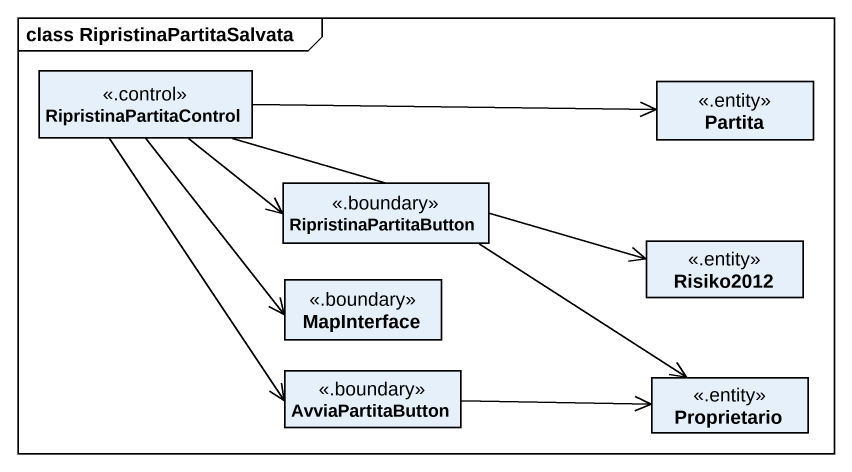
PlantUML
@startuml
mainframe class RipristinaPartitaSalvata
hide circle
hide empty members
class RipristinaPartitaControl <<.control>>
class Partita <<.entity>>
class RipristinaPartitaButton <<.boundary>>
class Risiko2012 <<.entity>>
class MapInterface <<.boundary>>
class AvviaPartitaButton <<.boundary>>
class Proprietario <<.entity>>
RipristinaPartitaControl -right-> Partita
RipristinaPartitaControl -right-> RipristinaPartitaButton
RipristinaPartitaControl -right-> Risiko2012
RipristinaPartitaControl --> MapInterface
RipristinaPartitaControl --> AvviaPartitaButton
RipristinaPartitaButton -right-> Proprietario
AvviaPartitaButton -right-> Proprietario
@enduml
